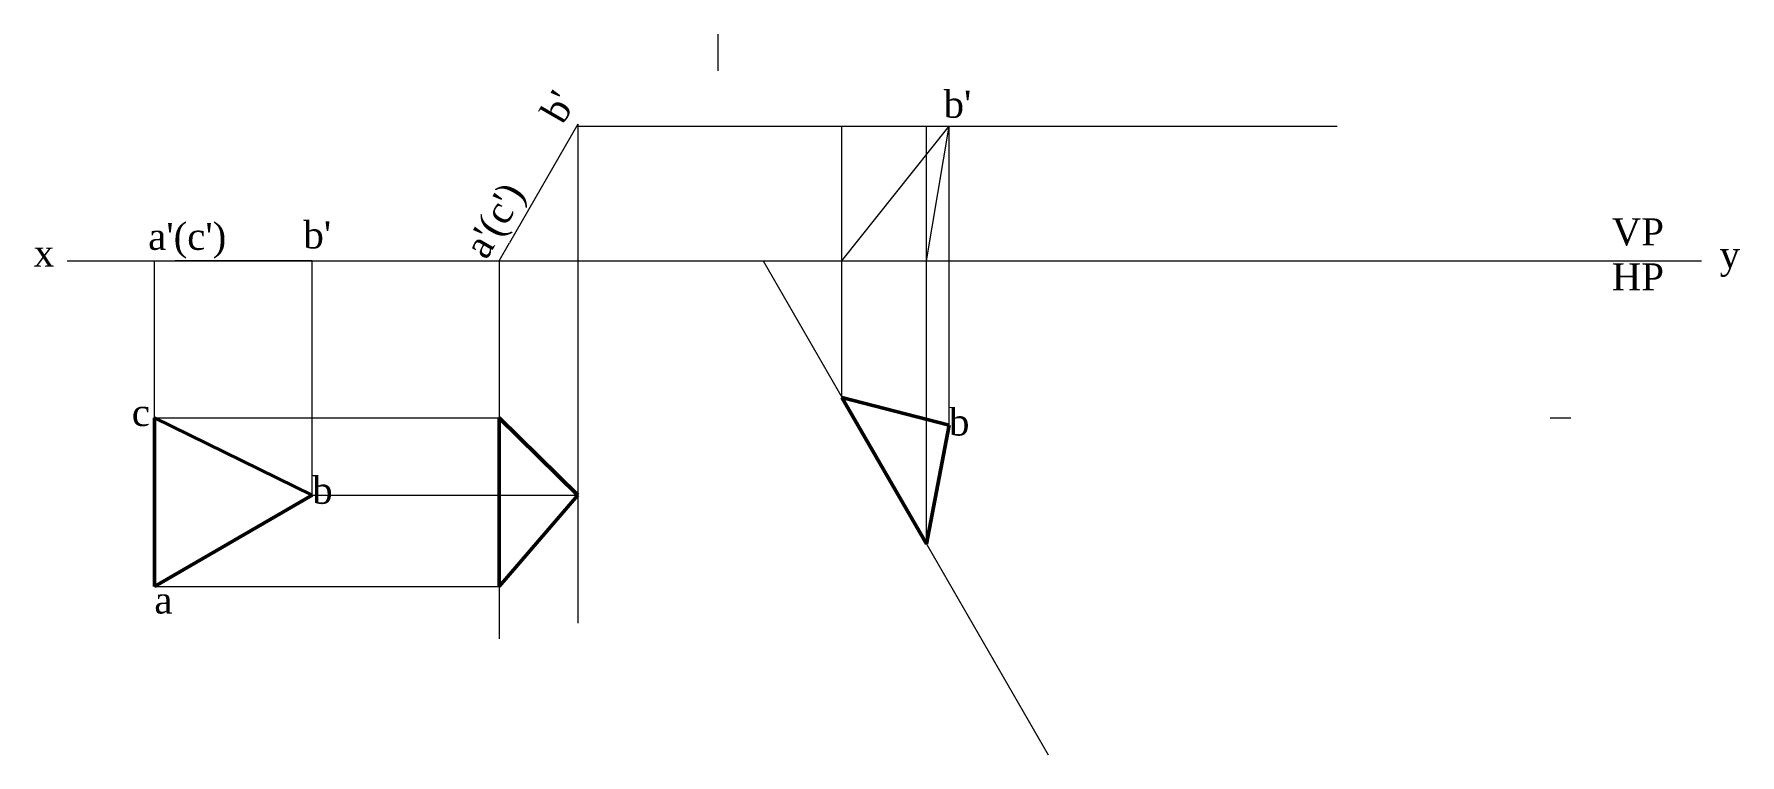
# Paper-space layout 'Layout4' of a CAD drawing. Header units: millimetres. Extents: x 18 to 271, y 34 to 141.
import ezdxf

# ---------------------------------------------------------------- set-up
doc = ezdxf.new("R2010")
doc.units = ezdxf.units.MM
for name, color, linetype, lineweight in [('PROJECTION LINE', 250, 'Continuous', 5), ('VISIBLE LINE', 5, 'Continuous', 50), ('XY LINE', 1, 'Continuous', 15)]:
    doc.layers.add(name, color=color, linetype=linetype, lineweight=lineweight)
doc.styles.get("Standard").update_dxf_attribs({"font": 'times.ttf', "height": 4})

psp = doc.layouts.new('Layout4')

# ---------------------------------------------------------------- linework, layer by layer
at = {"layer": 'PROJECTION LINE'}
for p, q in [((119.19, 141.1), (119.19, 135.65)), ((98.48, 127.79), (88.32, 110.19)), ((98.28, 127.49), (210.93, 127.49)), ((98.48, 127.79), (98.48, 53.87)), ((137.58, 107.54), (137.58, 127.49)), ((137.58, 107.54), (153.44, 127.49)), ((150.08, 107.54), (150.08, 127.49)), ((150.08, 107.54), (153.44, 127.49)), ((153.44, 107.54), (153.44, 127.49)), ((210.93, 127.49), (210.93, 127.49)), ((86.79, 107.54), (88.32, 110.19)), ((35.74, 84.31), (35.74, 107.54)), ((35.74, 107.54), (38.81, 107.54)), ((59.13, 107.54), (38.81, 107.54)), ((59.13, 72.84), (59.13, 107.54)), ((86.79, 107.54), (86.79, 51.58)), ((125.89, 107.54), (168.13, 34.38)), ((137.58, 87.29), (137.58, 107.54)), ((150.08, 65.64), (150.08, 107.54)), ((153.44, 83.2), (153.44, 107.54)), ((35.74, 84.31), (86.79, 84.31)), ((242.47, 84.3), (245.53, 84.3)), ((59.13, 72.84), (98.48, 72.84)), ((35.74, 59.31), (86.79, 59.31))]:
    psp.add_line(p, q, dxfattribs=at)
at = {"layer": 'VISIBLE LINE'}
for p, q in [((137.58, 87.29), (153.44, 83.2)), ((150.08, 65.64), (137.58, 87.29)), ((35.74, 84.31), (35.74, 59.31)), ((59.13, 72.84), (35.74, 84.31)), ((86.79, 84.31), (98.48, 72.84)), ((86.79, 59.31), (86.79, 84.31)), ((153.44, 83.2), (150.08, 65.64)), ((35.74, 59.31), (59.13, 72.84)), ((98.48, 72.84), (86.79, 59.31))]:
    psp.add_line(p, q, dxfattribs=at)
at = {"layer": 'XY LINE'}
psp.add_line((22.83, 107.54), (264.86, 107.54), dxfattribs=at)

# ---------------------------------------------------------------- texts
at = {"layer": 'PROJECTION LINE', "insert": (92.78, 129.58), "char_height": 4, "attachment_point": 1, "rotation": 60}
psp.add_mtext_dynamic_manual_height_columns("b'", width=0.1425, gutter_width=20, heights=[0], dxfattribs=at)
at = {"layer": 'PROJECTION LINE', "char_height": 4, "attachment_point": 1}
for s, insert in [("b'", (152.63, 132.72)), ("a'(c')", (34.83, 113.16)), ('c', (32.4, 87.08)), ('b', (59.13, 75.56)), ('a', (35.74, 59.31))]:
    psp.add_mtext(s, dxfattribs=dict(at, insert=insert))
at = {"layer": 'PROJECTION LINE', "insert": (81.46, 109.56), "char_height": 4, "attachment_point": 1, "rotation": 60}
psp.add_mtext("a'(c')", dxfattribs=at)
at = {"layer": 'PROJECTION LINE', "char_height": 4, "attachment_point": 1}
for s, width, insert in [('VP\\PHP', 0.4499, (251.59, 113.83)), ("b'", 0.1425, (57.82, 113.37)), ('b', 0.4552, (153.44, 85.67))]:
    psp.add_mtext_dynamic_manual_height_columns(s, width=width, gutter_width=20, heights=[0], dxfattribs=dict(at, insert=insert))
at = {"layer": 'XY LINE', "insert": (17.88, 110.69), "char_height": 4, "attachment_point": 1}
psp.add_mtext('x', dxfattribs=at)
at = {"layer": 'XY LINE', "insert": (267.56, 110.46), "char_height": 4, "attachment_point": 1}
psp.add_mtext_dynamic_manual_height_columns('y', width=4, gutter_width=20, heights=[0], dxfattribs=at)

doc.saveas('drawing.dxf')
